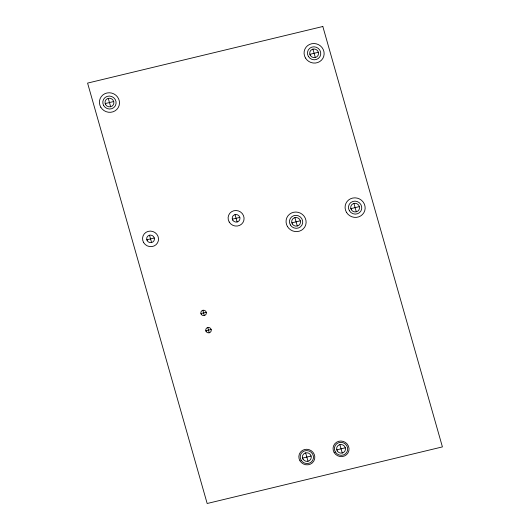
<?xml version="1.0" encoding="UTF-8"?>
<svg xmlns="http://www.w3.org/2000/svg" width="530" height="530" viewBox="0 0 530 530"><rect width="100%" height="100%" fill="white"/><g stroke="black" fill="none" stroke-linecap="round" stroke-linejoin="round"><path stroke-width="0.79" d="M105.185 103.575L113.738 101.515M309.831 54.332L318.384 52.271M146.803 239.779L154.29 237.983M232.345 219.201L239.832 217.399M291.957 222.825L300.219 220.838M350.833 208.654L359.247 206.634M206.269 312.263L200.923 313.555M211.172 329.501L205.826 330.786M302.557 458.092L311.11 456.032M336.775 449.857L345.328 447.797M312.912 49.098L315.304 57.505M353.96 203.566L356.266 211.689M294.892 217.625L297.244 225.893M339.856 444.624L342.248 453.031M305.638 452.858L308.029 461.266M235.042 214.617L237.135 221.977M202.851 310.282L204.341 315.535M207.753 327.52L209.244 332.774M149.5 235.201L151.593 242.561M108.266 98.341L110.657 106.749M322.83 26.5L87.582 83.104L207.17 503.5L442.417 446.896L322.83 26.5M351.291 209.708A4.472 4.293 25.8 0 0 358.982 209.873A4.472 4.293 25.8 0 0 355.067 203.301A4.472 4.293 25.8 0 0 351.291 209.708M292.269 223.912A4.472 4.293 25.8 0 0 299.96 224.071A4.472 4.293 25.8 0 0 296.038 217.499A4.472 4.293 25.8 0 0 292.269 223.912M346.474 212.331A10.116 9.706 25.8 0 0 363.865 212.702A10.116 9.706 25.8 0 0 355.007 197.842A10.116 9.706 25.8 0 0 346.474 212.331M349.383 210.748A6.711 6.439 25.8 0 0 360.917 210.993A6.711 6.439 25.8 0 0 355.04 201.135A6.711 6.439 25.8 0 0 349.383 210.748M100.819 107.252A10.116 9.706 25.8 0 0 118.21 107.616A10.116 9.706 25.8 0 0 109.352 92.763A10.116 9.706 25.8 0 0 100.819 107.252M287.445 226.535A10.116 9.706 25.8 0 0 304.836 226.906A10.116 9.706 25.8 0 0 295.978 212.046A10.116 9.706 25.8 0 0 287.445 226.535M305.465 58.008A10.116 9.706 25.8 0 0 322.856 58.38A10.116 9.706 25.8 0 0 313.998 43.52A10.116 9.706 25.8 0 0 305.465 58.008M301.1 460.186A6.711 6.439 25.8 0 0 312.64 460.431A6.711 6.439 25.8 0 0 306.764 450.573A6.711 6.439 25.8 0 0 301.1 460.186M335.318 451.951A6.711 6.439 25.8 0 0 346.858 452.196A6.711 6.439 25.8 0 0 340.975 442.338A6.711 6.439 25.8 0 0 335.318 451.951M290.354 224.952A6.711 6.439 25.8 0 0 301.895 225.197A6.711 6.439 25.8 0 0 296.018 215.339A6.711 6.439 25.8 0 0 290.354 224.952M310.288 55.385A4.472 4.293 25.8 0 0 317.98 55.551A4.472 4.293 25.8 0 0 314.058 48.979A4.472 4.293 25.8 0 0 310.288 55.385M105.636 104.629A4.472 4.293 25.8 0 0 113.327 104.788A4.472 4.293 25.8 0 0 109.412 98.216A4.472 4.293 25.8 0 0 105.636 104.629M308.374 56.425A6.711 6.439 25.8 0 0 319.915 56.67A6.711 6.439 25.8 0 0 314.038 46.812A6.711 6.439 25.8 0 0 308.374 56.425M334.172 452.574A8.056 7.725 25.8 0 0 348.018 452.872A8.056 7.725 25.8 0 0 340.962 441.039A8.056 7.725 25.8 0 0 334.172 452.574M337.226 450.911A4.472 4.293 25.8 0 0 344.917 451.076A4.472 4.293 25.8 0 0 341.002 444.504A4.472 4.293 25.8 0 0 337.226 450.911M303.014 459.146A4.472 4.293 25.8 0 0 310.706 459.305A4.472 4.293 25.8 0 0 306.784 452.733A4.472 4.293 25.8 0 0 303.014 459.146M299.953 460.808A8.056 7.725 25.8 0 0 313.8 461.1A8.056 7.725 25.8 0 0 306.744 449.274A8.056 7.725 25.8 0 0 299.953 460.808M143.67 242.627A8.056 7.725 25.8 0 0 157.509 242.919A8.056 7.725 25.8 0 0 150.46 231.093A8.056 7.725 25.8 0 0 143.67 242.627M229.212 222.044A8.056 7.725 25.8 0 0 243.058 222.342A8.056 7.725 25.8 0 0 236.002 210.509A8.056 7.725 25.8 0 0 229.212 222.044M147.201 240.7A3.915 3.756 25.8 0 0 153.932 240.845A3.915 3.756 25.8 0 0 150.507 235.095A3.915 3.756 25.8 0 0 147.201 240.7M206.11 331.449A2.796 2.683 25.8 0 0 210.92 331.548A2.796 2.683 25.8 0 0 208.469 327.441A2.796 2.683 25.8 0 0 206.11 331.449M232.743 220.122A3.915 3.756 25.8 0 0 239.474 220.261A3.915 3.756 25.8 0 0 236.049 214.511A3.915 3.756 25.8 0 0 232.743 220.122M103.728 105.669A6.711 6.439 25.8 0 0 115.262 105.914A6.711 6.439 25.8 0 0 109.385 96.056A6.711 6.439 25.8 0 0 103.728 105.669M201.208 314.21A2.796 2.683 25.8 0 0 206.011 314.31A2.796 2.683 25.8 0 0 203.566 310.202A2.796 2.683 25.8 0 0 201.208 314.21"/></g></svg>
